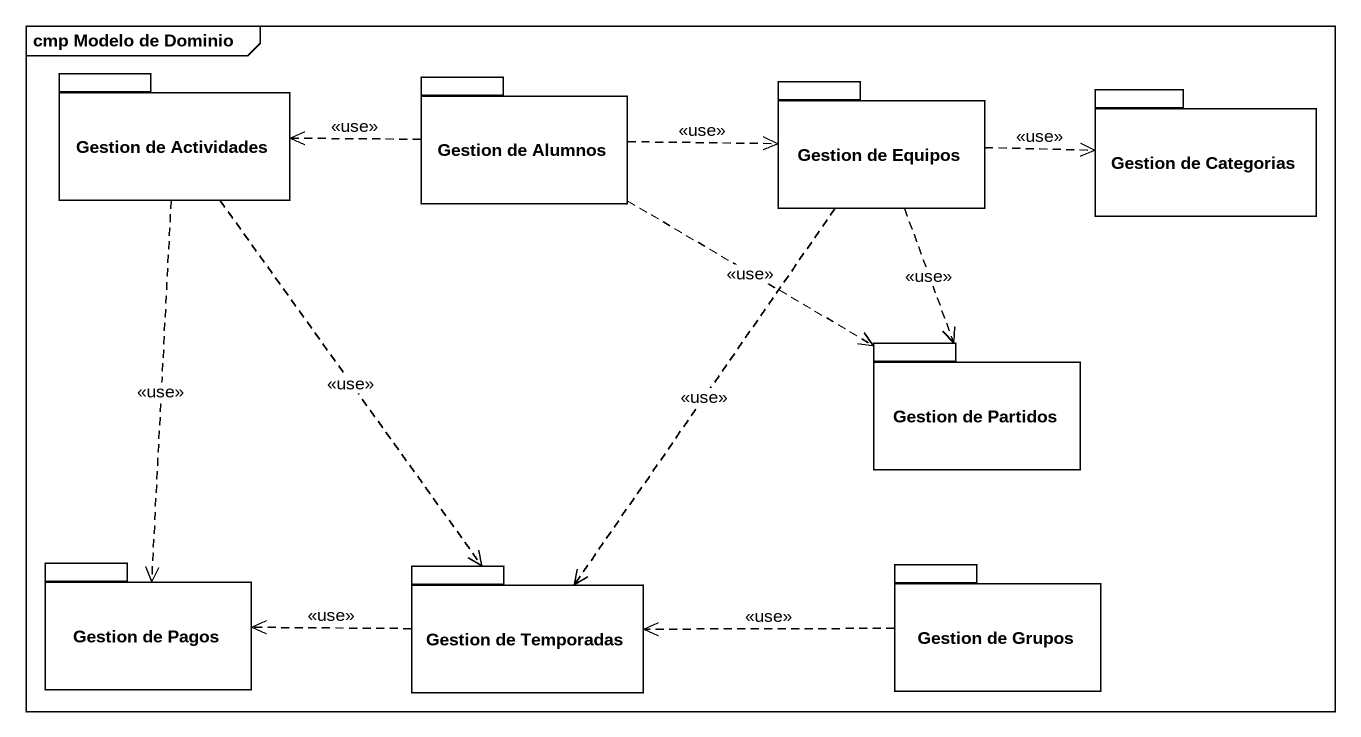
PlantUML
@startuml
mainframe cmp Modelo de Dominio
package "Gestion de Actividades" as Gestion_de_Actividades {
}
package "Gestion de Alumnos" as Gestion_de_Alumnos {
}
package "Gestion de Equipos" as Gestion_de_Equipos {
}
package "Gestion de Categorias" as Gestion_de_Categorias {
}
package "Gestion de Partidos" as Gestion_de_Partidos {
}
package "Gestion de Pagos" as Gestion_de_Pagos {
}
package "Gestion de Grupos" as Gestion_de_Grupos {
}
package "Gestion de Temporadas" as Gestion_de_Temporadas {
}
Gestion_de_Actividades ..> Gestion_de_Pagos : <<use>>
Gestion_de_Actividades ..> Gestion_de_Temporadas : <<use>>
Gestion_de_Alumnos .left.> Gestion_de_Actividades : <<use>>
Gestion_de_Alumnos .right.> Gestion_de_Equipos : <<use>>
Gestion_de_Alumnos .right.> Gestion_de_Partidos : <<use>>
Gestion_de_Equipos .right.> Gestion_de_Categorias : <<use>>
Gestion_de_Equipos ..> Gestion_de_Partidos : <<use>>
Gestion_de_Equipos ..> Gestion_de_Temporadas : <<use>>
Gestion_de_Grupos .left.> Gestion_de_Temporadas : <<use>>
Gestion_de_Temporadas .left.> Gestion_de_Pagos : <<use>>
@enduml
